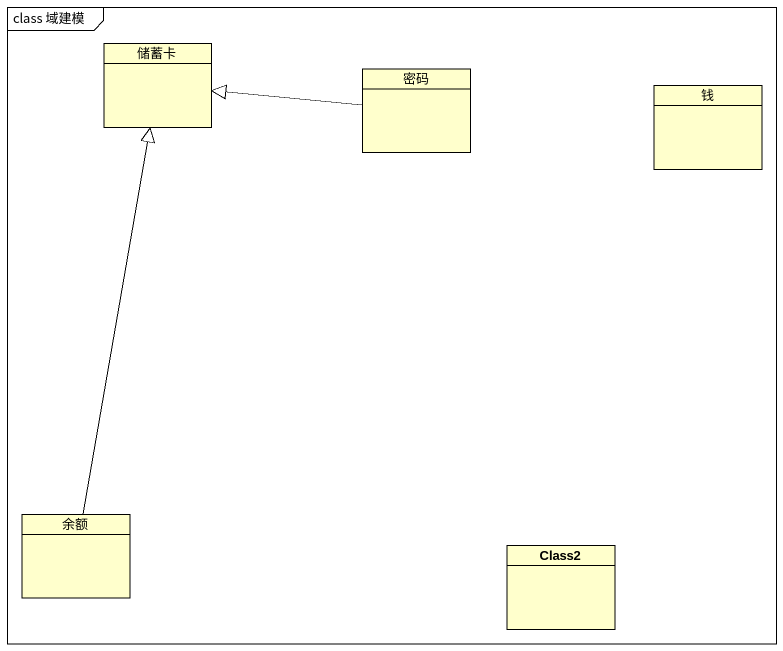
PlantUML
@startuml
mainframe class 域建模
hide circle
hide empty members
class 储蓄卡
class 密码
class 钱
class 余额
class Class2
密码 -left-|> 储蓄卡
余额 -up-|> 储蓄卡
@enduml
